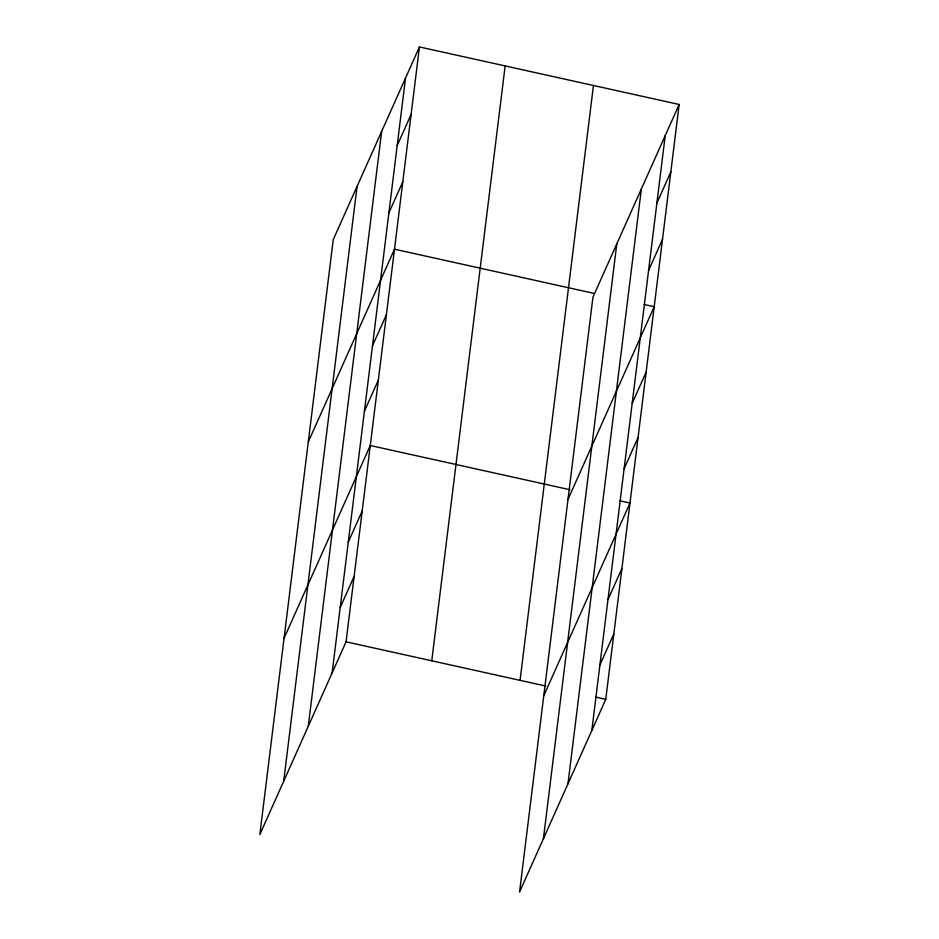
<?xml version="1.0" encoding="UTF-8"?>
<svg xmlns="http://www.w3.org/2000/svg" width="939" height="939" viewBox="0 0 939 939"><rect width="100%" height="100%" fill="white"/><g stroke="black" fill="none" stroke-linecap="round" stroke-linejoin="round"><path stroke-width="1.41" d="M283.695 781.225L357.078 186.356M308.274 726.293L381.657 131.425M332.124 672.97L405.507 78.113M419.44 46.95L333.239 239.668L259.845 834.536L346.057 641.818L419.44 46.95L679.155 104.464L605.761 699.332L519.56 892.05L592.943 297.182L679.155 104.464M431.764 660.798L505.147 65.93M520.065 680.352L593.448 85.484M543.411 838.738L616.794 243.87M567.978 783.807L641.36 188.939M591.828 730.483L665.211 135.627M397.185 145.533L411.129 114.37M388.875 212.942L402.808 181.79M308.285 441.929L394.497 249.199L594.211 293.438M372.478 345.798L386.422 314.635M364.414 411.235L378.347 380.072M284.071 638.227L370.271 445.509L569.985 489.735M348.263 542.108L362.208 510.945M340.188 607.533L354.132 576.382M656.901 203.047L670.833 171.884M648.579 270.455L662.511 239.304M567.989 499.442L654.201 306.713L644.201 304.506M632.193 403.312L646.126 372.149M624.118 468.749L638.051 437.586M543.775 695.74L629.987 503.022L619.986 500.804M607.967 599.622L621.911 568.459M599.904 665.047L613.836 633.895M346.057 641.818L545.77 686.045M595.772 697.114L605.761 699.332"/></g></svg>
